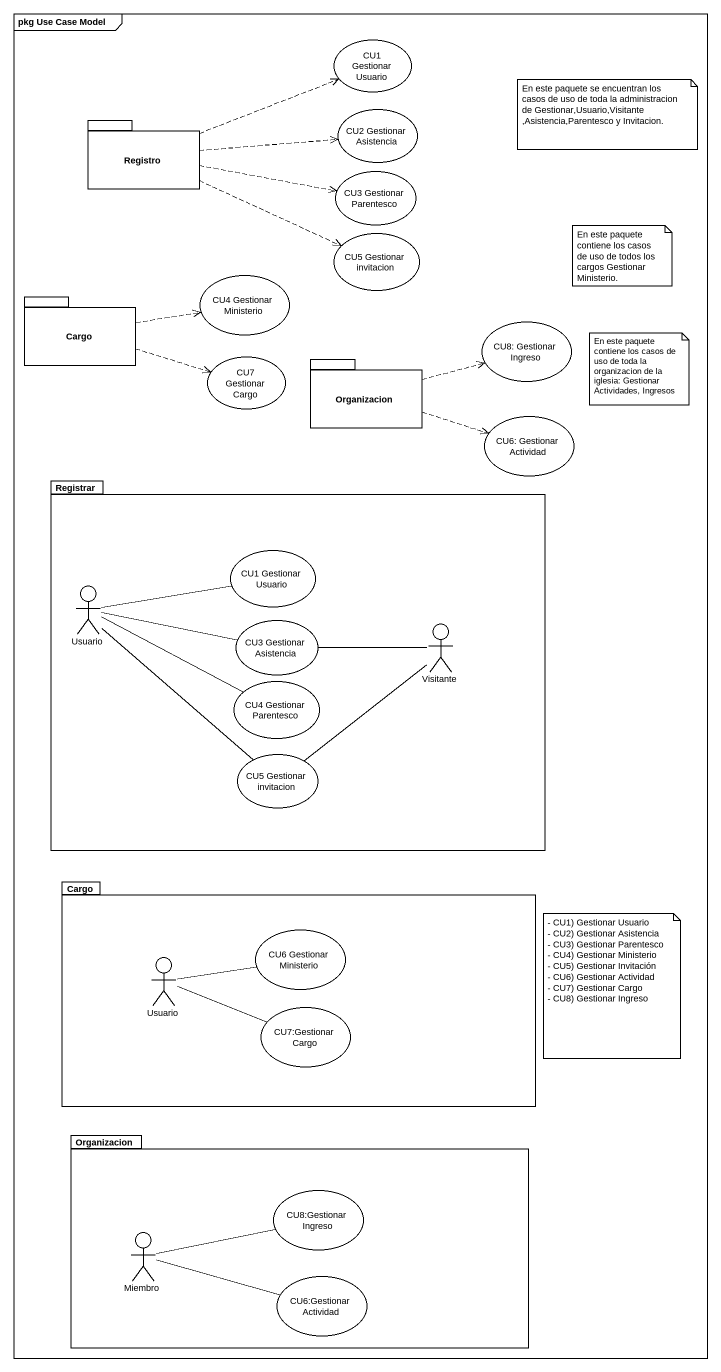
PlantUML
@startuml
mainframe pkg Use Case Model
usecase "CU1 Gestionar Usuario" as CU1_Gestionar_Usuario
package Registro {
}
usecase "CU2 Gestionar Asistencia" as CU2_Gestionar_Asistencia
usecase "CU3 Gestionar Parentesco" as CU3_Gestionar_Parentesco
usecase "CU5 Gestionar invitacion" as CU5_Gestionar_invitacion
usecase "CU4 Gestionar Ministerio" as CU4_Gestionar_Ministerio
package Cargo {
}
usecase "CU8: Gestionar Ingreso" as CU8_Gestionar_Ingreso
usecase "CU7 Gestionar Cargo" as CU7_Gestionar_Cargo
package Organizacion {
}
usecase "CU6: Gestionar Actividad" as CU6_Gestionar_Actividad
package Registrar {
  usecase "CU1 Gestionar Usuario" as CU1_Gestionar_Usuario_2
  actor Usuario
  usecase "CU3 Gestionar Asistencia" as CU3_Gestionar_Asistencia
  actor Visitante
  usecase "CU4 Gestionar Parentesco" as CU4_Gestionar_Parentesco
  usecase "CU5 Gestionar invitacion" as CU5_Gestionar_invitacion_2
}
package "Cargo" as Cargo_2 {
  usecase "CU6 Gestionar Ministerio" as CU6_Gestionar_Ministerio
  actor "Usuario" as Usuario_2
  usecase "CU7:Gestionar Cargo" as CU7_Gestionar_Cargo_2
}
package "Organizacion" as Organizacion_2 {
  usecase "CU8:Gestionar Ingreso" as CU8_Gestionar_Ingreso_2
  actor Miembro
  usecase "CU6:Gestionar Actividad" as CU6_Gestionar_Actividad_2
}
Registro .right.> CU1_Gestionar_Usuario
Registro .right.> CU2_Gestionar_Asistencia
Registro .right.> CU3_Gestionar_Parentesco
Registro .right.> CU5_Gestionar_invitacion
Cargo .right.> CU4_Gestionar_Ministerio
Cargo .right.> CU7_Gestionar_Cargo
Organizacion .right.> CU8_Gestionar_Ingreso
Organizacion .right.> CU6_Gestionar_Actividad
Usuario -right- CU1_Gestionar_Usuario_2
Usuario -right- CU3_Gestionar_Asistencia
Usuario -right- CU4_Gestionar_Parentesco
Usuario -- CU5_Gestionar_invitacion_2
CU3_Gestionar_Asistencia -right- Visitante
CU5_Gestionar_invitacion_2 -up- Visitante
Usuario_2 -right- CU6_Gestionar_Ministerio
Usuario_2 -right- CU7_Gestionar_Cargo_2
Miembro -right- CU8_Gestionar_Ingreso_2
Miembro -right- CU6_Gestionar_Actividad_2
note as N1
  En este paquete se encuentran los casos de uso de toda la administracion de Gestionar,Usuario,Visitante ,Asistencia,Parentesco y Invitacion.
end note
note as N2
  En este paquete contiene los casos de uso de todos los cargos Gestionar Ministerio.
end note
note as N3
  En este paquete contiene los casos de uso de toda la organizacion de la iglesia: Gestionar Actividades, Ingresos
end note
note as N4
  - CU1) Gestionar Usuario
  - CU2) Gestionar Asistencia
  - CU3) Gestionar Parentesco
  - CU4) Gestionar Ministerio
  - CU5) Gestionar Invitación
  - CU6) Gestionar Actividad
  - CU7) Gestionar Cargo
  - CU8) Gestionar Ingreso
end note
@enduml
